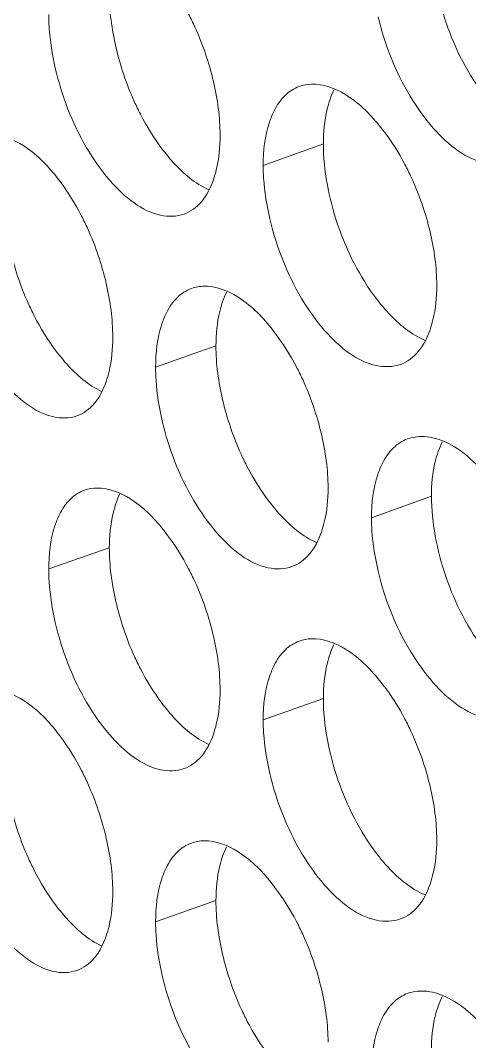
# Model space of a CAD drawing. Header units: millimetres. Extents: x 1177 to 4147, y 93 to 2194.
# Drawn here: x 2519.92 to 2526.29, y 859.63 to 874.13 of the extents above; entities that cross this region are included whole.
import ezdxf

# ---------------------------------------------------------------- set-up
doc = ezdxf.new("R2010")
doc.units = ezdxf.units.MM
doc.header["$LTSCALE"] = 0.1
doc.layers.get('0').update_dxf_attribs({"lineweight": 13})
doc.layers.add('标注', color=251, linetype='Continuous', lineweight=9)

# ---------------------------------------------------------------- blocks, each defined once
blk = doc.blocks.new('02')
at = {"layer": '标注'}
for p, q in [((4375.148, 837.518), (4373.928, 837.082)), ((4372.971, 833.419), (4371.748, 832.985)), ((4377.338, 830.373), (4376.123, 829.933)), ((4370.81, 829.325), (4369.582, 828.894)), ((4370.81, 829.325), (4369.582, 828.894)), ((4375.148, 826.268), (4373.928, 825.832)), ((4375.148, 826.268), (4373.928, 825.832)), ((4372.971, 822.169), (4371.748, 821.735))]:
    blk.add_line(p, q, dxfattribs=at)
for points, knots in [([(4377.338, 841.623), (4377.338, 841.353), (4377.398, 840.791), (4377.685, 839.702), (4378.082, 838.923), (4378.426, 838.475)], [0, 0, 0, 0, 0.240288, 0.498123, 1, 1, 1, 1]), ([(4372.544, 839.887), (4372.504, 839.974), (4372.341, 840.308), (4372.144, 840.626), (4371.978, 840.845)], [0, 0, 0, 0, 0.259142, 1, 1, 1, 1]), ([(4370.81, 840.575), (4370.81, 840.209), (4370.914, 839.454), (4371.155, 838.733), (4371.315, 838.378)], [0, 0, 0, 0, 0.484109, 1, 1, 1, 1]), ([(4369.582, 840.144), (4369.582, 840.057), (4369.595, 839.691), (4369.653, 839.327), (4369.716, 839.055)], [0, 0, 0, 0, 0.237546, 1, 1, 1, 1]), ([(4376.259, 840.096), (4376.391, 839.532), (4376.708, 838.728), (4377.334, 837.849), (4377.698, 837.501), (4377.889, 837.37)], [0, 0, 0, 0, 0.537696, 0.785444, 1, 1, 1, 1]), ([(4373.055, 837.692), (4373.055, 838.058), (4372.949, 838.812), (4372.706, 839.532), (4372.544, 839.887)], [0, 0, 0, 0, 0.483934, 1, 1, 1, 1]), ([(4369.716, 839.055), (4369.845, 838.491), (4370.155, 837.686), (4370.769, 836.802), (4371.126, 836.451), (4371.314, 836.318)], [0, 0, 0, 0, 0.53889, 0.786432, 1, 1, 1, 1]), ([(4374.658, 838.682), (4374.552, 838.643), (4374.343, 838.507), (4374.208, 838.302), (4374.15, 838.188)], [0, 0, 0, 0, 0.469738, 1, 1, 1, 1]), ([(4374.992, 838.727), (4374.963, 838.729), (4374.85, 838.73), (4374.737, 838.71), (4374.658, 838.682)], [0, 0, 0, 0, 0.257824, 1, 1, 1, 1]), ([(4376.356, 837.795), (4376.161, 838.048), (4375.776, 838.466), (4375.235, 838.712), (4374.992, 838.727)], [0, 0, 0, 0, 0.568444, 1, 1, 1, 1]), ([(4371.315, 838.378), (4371.355, 838.291), (4371.516, 837.957), (4371.712, 837.639), (4371.877, 837.42)], [0, 0, 0, 0, 0.259253, 1, 1, 1, 1]), ([(4375.283, 838.419), (4375.26, 838.353), (4375.176, 838.06), (4375.148, 837.753), (4375.148, 837.518)], [0, 0, 0, 0, 0.227846, 1, 1, 1, 1]), ([(4374.15, 838.188), (4374.113, 838.114), (4373.971, 837.762), (4373.928, 837.376), (4373.928, 837.082)], [0, 0, 0, 0, 0.220347, 1, 1, 1, 1]), ([(4376.929, 836.839), (4376.889, 836.926), (4376.724, 837.259), (4376.524, 837.576), (4376.356, 837.795)], [0, 0, 0, 0, 0.258962, 1, 1, 1, 1]), ([(4369.811, 836.754), (4369.623, 837.004), (4369.252, 837.419), (4368.729, 837.673), (4368.492, 837.694)], [0, 0, 0, 0, 0.569371, 1, 1, 1, 1]), ([(4372.92, 836.793), (4372.943, 836.858), (4373.026, 837.151), (4373.055, 837.458), (4373.055, 837.692)], [0, 0, 0, 0, 0.227782, 1, 1, 1, 1]), ([(4375.148, 837.518), (4375.148, 837.248), (4375.207, 836.687), (4375.492, 835.597), (4375.886, 834.817), (4376.229, 834.368)], [0, 0, 0, 0, 0.240361, 0.498273, 1, 1, 1, 1]), ([(4371.877, 837.42), (4371.949, 837.324), (4372.216, 836.998), (4372.548, 836.71), (4372.825, 836.586)], [0, 0, 0, 0, 0.283932, 1, 1, 1, 1]), ([(4377.889, 837.37), (4378.053, 837.258), (4378.387, 837.089), (4378.773, 837.097), (4378.928, 837.154)], [0, 0, 0, 0, 0.54679, 1, 1, 1, 1]), ([(4373.928, 837.082), (4373.928, 836.995), (4373.941, 836.629), (4374, 836.265), (4374.063, 835.994)], [0, 0, 0, 0, 0.237593, 1, 1, 1, 1]), ([(4370.373, 835.793), (4370.333, 835.881), (4370.172, 836.215), (4369.976, 836.533), (4369.811, 836.754)], [0, 0, 0, 0, 0.259231, 1, 1, 1, 1]), ([(4372.326, 836.093), (4372.461, 836.141), (4372.725, 836.341), (4372.864, 836.632), (4372.92, 836.793)], [0, 0, 0, 0, 0.455957, 1, 1, 1, 1]), ([(4377.446, 834.647), (4377.446, 835.012), (4377.339, 835.766), (4377.093, 836.485), (4376.929, 836.839)], [0, 0, 0, 0, 0.483858, 1, 1, 1, 1]), ([(4368.662, 836.486), (4368.662, 836.12), (4368.766, 835.365), (4369.005, 834.643), (4369.165, 834.288)], [0, 0, 0, 0, 0.484147, 1, 1, 1, 1]), ([(4371.314, 836.318), (4371.473, 836.206), (4371.797, 836.036), (4372.175, 836.039), (4372.326, 836.093)], [0, 0, 0, 0, 0.548205, 1, 1, 1, 1]), ([(4374.063, 835.994), (4374.195, 835.43), (4374.509, 834.626), (4375.131, 833.745), (4375.493, 833.396), (4375.683, 833.264)], [0, 0, 0, 0, 0.538094, 0.785773, 1, 1, 1, 1]), ([(4370.88, 833.598), (4370.88, 833.963), (4370.775, 834.718), (4370.534, 835.439), (4370.373, 835.793)], [0, 0, 0, 0, 0.483972, 1, 1, 1, 1]), ([(4367.563, 834.969), (4367.692, 834.405), (4368, 833.599), (4368.609, 832.713), (4368.965, 832.361), (4369.151, 832.228)], [0, 0, 0, 0, 0.539288, 0.786761, 1, 1, 1, 1]), ([(4372.82, 834.627), (4372.79, 834.629), (4372.674, 834.633), (4372.557, 834.613), (4372.475, 834.584)], [0, 0, 0, 0, 0.258462, 1, 1, 1, 1]), ([(4374.16, 833.692), (4373.969, 833.944), (4373.59, 834.358), (4373.059, 834.608), (4372.82, 834.627)], [0, 0, 0, 0, 0.568222, 1, 1, 1, 1]), ([(4377.31, 833.747), (4377.333, 833.812), (4377.418, 834.105), (4377.446, 834.412), (4377.446, 834.647)], [0, 0, 0, 0, 0.228067, 1, 1, 1, 1]), ([(4372.475, 834.584), (4372.369, 834.546), (4372.16, 834.41), (4372.025, 834.204), (4371.968, 834.09)], [0, 0, 0, 0, 0.469011, 1, 1, 1, 1]), ([(4369.165, 834.288), (4369.204, 834.2), (4369.364, 833.866), (4369.558, 833.548), (4369.722, 833.328)], [0, 0, 0, 0, 0.259343, 1, 1, 1, 1]), ([(4373.106, 834.319), (4373.083, 834.254), (4372.999, 833.961), (4372.971, 833.654), (4372.971, 833.419)], [0, 0, 0, 0, 0.227704, 1, 1, 1, 1]), ([(4376.229, 834.368), (4376.303, 834.271), (4376.579, 833.94), (4376.924, 833.651), (4377.209, 833.531)], [0, 0, 0, 0, 0.284248, 1, 1, 1, 1]), ([(4371.968, 834.09), (4371.931, 834.016), (4371.791, 833.664), (4371.748, 833.279), (4371.748, 832.985)], [0, 0, 0, 0, 0.22018, 1, 1, 1, 1]), ([(4370.746, 832.699), (4370.769, 832.764), (4370.852, 833.057), (4370.88, 833.363), (4370.88, 833.598)], [0, 0, 0, 0, 0.227639, 1, 1, 1, 1]), ([(4374.73, 832.735), (4374.689, 832.823), (4374.525, 833.156), (4374.327, 833.473), (4374.16, 833.692)], [0, 0, 0, 0, 0.259052, 1, 1, 1, 1]), ([(4376.713, 833.045), (4376.848, 833.094), (4377.113, 833.295), (4377.254, 833.585), (4377.31, 833.747)], [0, 0, 0, 0, 0.457514, 1, 1, 1, 1]), ([(4372.971, 833.419), (4372.971, 833.054), (4373.077, 832.298), (4373.319, 831.578), (4373.48, 831.224)], [0, 0, 0, 0, 0.484071, 1, 1, 1, 1]), ([(4369.722, 833.328), (4369.793, 833.233), (4370.056, 832.909), (4370.382, 832.622), (4370.654, 832.497)], [0, 0, 0, 0, 0.283758, 1, 1, 1, 1]), ([(4375.683, 833.264), (4375.845, 833.152), (4376.176, 832.983), (4376.559, 832.989), (4376.713, 833.045)], [0, 0, 0, 0, 0.547253, 1, 1, 1, 1]), ([(4371.748, 832.985), (4371.748, 832.898), (4371.761, 832.532), (4371.819, 832.169), (4371.882, 831.897)], [0, 0, 0, 0, 0.237569, 1, 1, 1, 1]), ([(4370.154, 831.999), (4370.289, 832.047), (4370.553, 832.247), (4370.691, 832.537), (4370.746, 832.699)], [0, 0, 0, 0, 0.455161, 1, 1, 1, 1]), ([(4375.243, 830.542), (4375.243, 830.907), (4375.137, 831.662), (4374.892, 832.381), (4374.73, 832.735)], [0, 0, 0, 0, 0.483896, 1, 1, 1, 1]), ([(4369.151, 832.228), (4369.309, 832.115), (4369.629, 831.945), (4370.004, 831.946), (4370.154, 831.999)], [0, 0, 0, 0, 0.548694, 1, 1, 1, 1]), ([(4371.882, 831.897), (4372.013, 831.333), (4372.325, 830.529), (4372.943, 829.646), (4373.303, 829.295), (4373.491, 829.164)], [0, 0, 0, 0, 0.538492, 0.786102, 1, 1, 1, 1]), ([(4376.855, 831.534), (4376.749, 831.496), (4376.54, 831.359), (4376.404, 831.155), (4376.347, 831.042)], [0, 0, 0, 0, 0.470447, 1, 1, 1, 1]), ([(4378.566, 830.652), (4378.435, 830.821), (4378.17, 831.118), (4377.724, 831.446), (4377.275, 831.604), (4376.979, 831.579), (4376.855, 831.534)], [0, 0, 0, 0, 0.313876, 0.582158, 0.805693, 1, 1, 1, 1]), ([(4373.48, 831.224), (4373.52, 831.136), (4373.683, 830.803), (4373.88, 830.485), (4374.046, 830.266)], [0, 0, 0, 0, 0.259163, 1, 1, 1, 1]), ([(4377.474, 831.274), (4377.451, 831.208), (4377.366, 830.915), (4377.338, 830.608), (4377.338, 830.373)], [0, 0, 0, 0, 0.227989, 1, 1, 1, 1]), ([(4376.347, 831.042), (4376.309, 830.967), (4376.166, 830.615), (4376.123, 830.229), (4376.123, 829.933)], [0, 0, 0, 0, 0.220518, 1, 1, 1, 1]), ([(4370.307, 830.492), (4370.2, 830.454), (4369.991, 830.318), (4369.857, 830.111), (4369.8, 829.997)], [0, 0, 0, 0, 0.468263, 1, 1, 1, 1]), ([(4370.307, 830.492), (4370.2, 830.454), (4369.991, 830.318), (4369.857, 830.111), (4369.8, 829.997)], [0, 0, 0, 0, 0.468263, 1, 1, 1, 1]), ([(4370.651, 830.533), (4370.621, 830.535), (4370.505, 830.54), (4370.388, 830.52), (4370.307, 830.492)], [0, 0, 0, 0, 0.258637, 1, 1, 1, 1]), ([(4370.651, 830.533), (4370.621, 830.535), (4370.505, 830.54), (4370.388, 830.52), (4370.307, 830.492)], [0, 0, 0, 0, 0.258637, 1, 1, 1, 1]), ([(4371.978, 829.595), (4371.789, 829.846), (4371.414, 830.26), (4370.888, 830.512), (4370.651, 830.533)], [0, 0, 0, 0, 0.568686, 1, 1, 1, 1]), ([(4371.978, 829.595), (4371.789, 829.846), (4371.414, 830.26), (4370.888, 830.512), (4370.651, 830.533)], [0, 0, 0, 0, 0.568686, 1, 1, 1, 1]), ([(4375.108, 829.642), (4375.131, 829.708), (4375.215, 830), (4375.243, 830.307), (4375.243, 830.542)], [0, 0, 0, 0, 0.227924, 1, 1, 1, 1]), ([(4377.338, 830.373), (4377.338, 830.103), (4377.398, 829.541), (4377.685, 828.452), (4378.082, 827.673), (4378.426, 827.225)], [0, 0, 0, 0, 0.240288, 0.498123, 1, 1, 1, 1]), ([(4370.943, 830.224), (4370.921, 830.159), (4370.838, 829.866), (4370.81, 829.56), (4370.81, 829.325)], [0, 0, 0, 0, 0.227562, 1, 1, 1, 1]), ([(4370.943, 830.224), (4370.921, 830.159), (4370.838, 829.866), (4370.81, 829.56), (4370.81, 829.325)], [0, 0, 0, 0, 0.227562, 1, 1, 1, 1]), ([(4374.046, 830.266), (4374.119, 830.17), (4374.391, 829.841), (4374.729, 829.553), (4375.01, 829.431)], [0, 0, 0, 0, 0.284096, 1, 1, 1, 1]), ([(4369.8, 829.997), (4369.763, 829.922), (4369.624, 829.571), (4369.582, 829.187), (4369.582, 828.894)], [0, 0, 0, 0, 0.220019, 1, 1, 1, 1]), ([(4369.8, 829.997), (4369.763, 829.922), (4369.624, 829.571), (4369.582, 829.187), (4369.582, 828.894)], [0, 0, 0, 0, 0.220019, 1, 1, 1, 1]), ([(4376.123, 829.933), (4376.123, 829.846), (4376.136, 829.481), (4376.195, 829.117), (4376.259, 828.846)], [0, 0, 0, 0, 0.237616, 1, 1, 1, 1]), ([(4372.544, 828.637), (4372.504, 828.724), (4372.341, 829.058), (4372.144, 829.376), (4371.978, 829.595)], [0, 0, 0, 0, 0.259142, 1, 1, 1, 1]), ([(4372.544, 828.637), (4372.504, 828.724), (4372.341, 829.058), (4372.144, 829.376), (4371.978, 829.595)], [0, 0, 0, 0, 0.259142, 1, 1, 1, 1]), ([(4374.512, 828.941), (4374.648, 828.99), (4374.912, 829.191), (4375.052, 829.481), (4375.108, 829.642)], [0, 0, 0, 0, 0.456741, 1, 1, 1, 1]), ([(4370.81, 829.325), (4370.81, 828.959), (4370.914, 828.204), (4371.155, 827.483), (4371.315, 827.128)], [0, 0, 0, 0, 0.484109, 1, 1, 1, 1]), ([(4370.81, 829.325), (4370.81, 828.959), (4370.914, 828.204), (4371.155, 827.483), (4371.315, 827.128)], [0, 0, 0, 0, 0.484109, 1, 1, 1, 1]), ([(4373.491, 829.164), (4373.652, 829.051), (4373.979, 828.881), (4374.36, 828.887), (4374.512, 828.941)], [0, 0, 0, 0, 0.547725, 1, 1, 1, 1]), ([(4369.582, 828.894), (4369.582, 828.807), (4369.595, 828.441), (4369.653, 828.077), (4369.716, 827.805)], [0, 0, 0, 0, 0.237546, 1, 1, 1, 1]), ([(4369.582, 828.894), (4369.582, 828.807), (4369.595, 828.441), (4369.653, 828.077), (4369.716, 827.805)], [0, 0, 0, 0, 0.237546, 1, 1, 1, 1]), ([(4376.259, 828.846), (4376.391, 828.282), (4376.708, 827.478), (4377.334, 826.599), (4377.698, 826.251), (4377.889, 826.12)], [0, 0, 0, 0, 0.537696, 0.785444, 1, 1, 1, 1]), ([(4373.055, 826.442), (4373.055, 826.808), (4372.949, 827.562), (4372.706, 828.282), (4372.544, 828.637)], [0, 0, 0, 0, 0.483934, 1, 1, 1, 1]), ([(4373.055, 826.442), (4373.055, 826.808), (4372.949, 827.562), (4372.706, 828.282), (4372.544, 828.637)], [0, 0, 0, 0, 0.483934, 1, 1, 1, 1]), ([(4369.716, 827.805), (4369.845, 827.241), (4370.155, 826.436), (4370.769, 825.552), (4371.126, 825.201), (4371.314, 825.068)], [0, 0, 0, 0, 0.53889, 0.786432, 1, 1, 1, 1]), ([(4369.716, 827.805), (4369.845, 827.241), (4370.155, 826.436), (4370.769, 825.552), (4371.126, 825.201), (4371.314, 825.068)], [0, 0, 0, 0, 0.53889, 0.786432, 1, 1, 1, 1]), ([(4374.658, 827.432), (4374.552, 827.393), (4374.343, 827.257), (4374.208, 827.052), (4374.15, 826.938)], [0, 0, 0, 0, 0.469738, 1, 1, 1, 1]), ([(4374.658, 827.432), (4374.552, 827.393), (4374.343, 827.257), (4374.208, 827.052), (4374.15, 826.938)], [0, 0, 0, 0, 0.469738, 1, 1, 1, 1]), ([(4374.992, 827.477), (4374.963, 827.479), (4374.85, 827.48), (4374.737, 827.46), (4374.658, 827.432)], [0, 0, 0, 0, 0.257824, 1, 1, 1, 1]), ([(4374.992, 827.477), (4374.963, 827.479), (4374.85, 827.48), (4374.737, 827.46), (4374.658, 827.432)], [0, 0, 0, 0, 0.257824, 1, 1, 1, 1]), ([(4376.356, 826.545), (4376.161, 826.798), (4375.776, 827.216), (4375.235, 827.462), (4374.992, 827.477)], [0, 0, 0, 0, 0.568444, 1, 1, 1, 1]), ([(4376.356, 826.545), (4376.161, 826.798), (4375.776, 827.216), (4375.235, 827.462), (4374.992, 827.477)], [0, 0, 0, 0, 0.568444, 1, 1, 1, 1]), ([(4375.283, 827.169), (4375.26, 827.103), (4375.176, 826.81), (4375.148, 826.503), (4375.148, 826.268)], [0, 0, 0, 0, 0.227846, 1, 1, 1, 1]), ([(4375.283, 827.169), (4375.26, 827.103), (4375.176, 826.81), (4375.148, 826.503), (4375.148, 826.268)], [0, 0, 0, 0, 0.227846, 1, 1, 1, 1]), ([(4371.315, 827.128), (4371.355, 827.041), (4371.516, 826.707), (4371.712, 826.389), (4371.877, 826.17)], [0, 0, 0, 0, 0.259253, 1, 1, 1, 1]), ([(4371.315, 827.128), (4371.355, 827.041), (4371.516, 826.707), (4371.712, 826.389), (4371.877, 826.17)], [0, 0, 0, 0, 0.259253, 1, 1, 1, 1]), ([(4374.15, 826.938), (4374.113, 826.864), (4373.971, 826.512), (4373.928, 826.126), (4373.928, 825.832)], [0, 0, 0, 0, 0.220347, 1, 1, 1, 1]), ([(4374.15, 826.938), (4374.113, 826.864), (4373.971, 826.512), (4373.928, 826.126), (4373.928, 825.832)], [0, 0, 0, 0, 0.220347, 1, 1, 1, 1]), ([(4376.929, 825.589), (4376.889, 825.676), (4376.724, 826.009), (4376.524, 826.326), (4376.356, 826.545)], [0, 0, 0, 0, 0.258962, 1, 1, 1, 1]), ([(4376.929, 825.589), (4376.889, 825.676), (4376.724, 826.009), (4376.524, 826.326), (4376.356, 826.545)], [0, 0, 0, 0, 0.258962, 1, 1, 1, 1]), ([(4369.811, 825.504), (4369.623, 825.754), (4369.252, 826.169), (4368.729, 826.423), (4368.492, 826.444)], [0, 0, 0, 0, 0.569371, 1, 1, 1, 1]), ([(4372.92, 825.543), (4372.943, 825.608), (4373.026, 825.901), (4373.055, 826.208), (4373.055, 826.442)], [0, 0, 0, 0, 0.227782, 1, 1, 1, 1]), ([(4372.92, 825.543), (4372.943, 825.608), (4373.026, 825.901), (4373.055, 826.208), (4373.055, 826.442)], [0, 0, 0, 0, 0.227782, 1, 1, 1, 1]), ([(4371.877, 826.17), (4371.949, 826.074), (4372.216, 825.748), (4372.548, 825.46), (4372.825, 825.336)], [0, 0, 0, 0, 0.283932, 1, 1, 1, 1]), ([(4371.877, 826.17), (4371.949, 826.074), (4372.216, 825.748), (4372.548, 825.46), (4372.825, 825.336)], [0, 0, 0, 0, 0.283932, 1, 1, 1, 1]), ([(4375.148, 826.268), (4375.148, 825.998), (4375.207, 825.437), (4375.492, 824.347), (4375.886, 823.567), (4376.229, 823.118)], [0, 0, 0, 0, 0.240361, 0.498273, 1, 1, 1, 1]), ([(4375.148, 826.268), (4375.148, 825.998), (4375.207, 825.437), (4375.492, 824.347), (4375.886, 823.567), (4376.229, 823.118)], [0, 0, 0, 0, 0.240361, 0.498273, 1, 1, 1, 1]), ([(4377.889, 826.12), (4378.053, 826.008), (4378.387, 825.839), (4378.773, 825.847), (4378.928, 825.904)], [0, 0, 0, 0, 0.54679, 1, 1, 1, 1]), ([(4373.928, 825.832), (4373.928, 825.745), (4373.941, 825.379), (4374, 825.015), (4374.063, 824.744)], [0, 0, 0, 0, 0.237593, 1, 1, 1, 1]), ([(4373.928, 825.832), (4373.928, 825.745), (4373.941, 825.379), (4374, 825.015), (4374.063, 824.744)], [0, 0, 0, 0, 0.237593, 1, 1, 1, 1]), ([(4370.373, 824.543), (4370.333, 824.631), (4370.172, 824.965), (4369.976, 825.283), (4369.811, 825.504)], [0, 0, 0, 0, 0.259231, 1, 1, 1, 1]), ([(4372.326, 824.843), (4372.461, 824.891), (4372.725, 825.091), (4372.864, 825.382), (4372.92, 825.543)], [0, 0, 0, 0, 0.455957, 1, 1, 1, 1]), ([(4372.326, 824.843), (4372.461, 824.891), (4372.725, 825.091), (4372.864, 825.382), (4372.92, 825.543)], [0, 0, 0, 0, 0.455957, 1, 1, 1, 1]), ([(4377.446, 823.397), (4377.446, 823.762), (4377.339, 824.516), (4377.093, 825.235), (4376.929, 825.589)], [0, 0, 0, 0, 0.483858, 1, 1, 1, 1]), ([(4377.446, 823.397), (4377.446, 823.762), (4377.339, 824.516), (4377.093, 825.235), (4376.929, 825.589)], [0, 0, 0, 0, 0.483858, 1, 1, 1, 1]), ([(4368.662, 825.236), (4368.662, 824.87), (4368.766, 824.115), (4369.005, 823.393), (4369.165, 823.038)], [0, 0, 0, 0, 0.484147, 1, 1, 1, 1]), ([(4371.314, 825.068), (4371.473, 824.956), (4371.797, 824.786), (4372.175, 824.789), (4372.326, 824.843)], [0, 0, 0, 0, 0.548205, 1, 1, 1, 1]), ([(4371.314, 825.068), (4371.473, 824.956), (4371.797, 824.786), (4372.175, 824.789), (4372.326, 824.843)], [0, 0, 0, 0, 0.548205, 1, 1, 1, 1]), ([(4374.063, 824.744), (4374.195, 824.18), (4374.509, 823.376), (4375.131, 822.495), (4375.493, 822.146), (4375.683, 822.014)], [0, 0, 0, 0, 0.538094, 0.785773, 1, 1, 1, 1]), ([(4374.063, 824.744), (4374.195, 824.18), (4374.509, 823.376), (4375.131, 822.495), (4375.493, 822.146), (4375.683, 822.014)], [0, 0, 0, 0, 0.538094, 0.785773, 1, 1, 1, 1]), ([(4370.88, 822.348), (4370.88, 822.713), (4370.775, 823.468), (4370.534, 824.189), (4370.373, 824.543)], [0, 0, 0, 0, 0.483972, 1, 1, 1, 1]), ([(4367.563, 823.719), (4367.692, 823.155), (4368, 822.349), (4368.609, 821.463), (4368.965, 821.111), (4369.151, 820.978)], [0, 0, 0, 0, 0.539288, 0.786761, 1, 1, 1, 1]), ([(4372.475, 823.334), (4372.369, 823.296), (4372.16, 823.16), (4372.025, 822.954), (4371.968, 822.84)], [0, 0, 0, 0, 0.469011, 1, 1, 1, 1]), ([(4372.82, 823.377), (4372.79, 823.379), (4372.674, 823.383), (4372.557, 823.363), (4372.475, 823.334)], [0, 0, 0, 0, 0.258462, 1, 1, 1, 1]), ([(4374.16, 822.442), (4373.969, 822.694), (4373.59, 823.108), (4373.059, 823.358), (4372.82, 823.377)], [0, 0, 0, 0, 0.568222, 1, 1, 1, 1]), ([(4377.31, 822.497), (4377.333, 822.562), (4377.418, 822.855), (4377.446, 823.162), (4377.446, 823.397)], [0, 0, 0, 0, 0.228067, 1, 1, 1, 1]), ([(4377.31, 822.497), (4377.333, 822.562), (4377.418, 822.855), (4377.446, 823.162), (4377.446, 823.397)], [0, 0, 0, 0, 0.228067, 1, 1, 1, 1]), ([(4369.165, 823.038), (4369.204, 822.95), (4369.364, 822.616), (4369.558, 822.298), (4369.722, 822.078)], [0, 0, 0, 0, 0.259343, 1, 1, 1, 1]), ([(4373.106, 823.069), (4373.083, 823.004), (4372.999, 822.711), (4372.971, 822.404), (4372.971, 822.169)], [0, 0, 0, 0, 0.227704, 1, 1, 1, 1]), ([(4376.229, 823.118), (4376.303, 823.021), (4376.579, 822.69), (4376.924, 822.401), (4377.209, 822.281)], [0, 0, 0, 0, 0.284248, 1, 1, 1, 1]), ([(4376.229, 823.118), (4376.303, 823.021), (4376.579, 822.69), (4376.924, 822.401), (4377.209, 822.281)], [0, 0, 0, 0, 0.284248, 1, 1, 1, 1]), ([(4371.968, 822.84), (4371.931, 822.766), (4371.791, 822.414), (4371.748, 822.029), (4371.748, 821.735)], [0, 0, 0, 0, 0.22018, 1, 1, 1, 1]), ([(4374.73, 821.485), (4374.689, 821.573), (4374.525, 821.906), (4374.327, 822.223), (4374.16, 822.442)], [0, 0, 0, 0, 0.259052, 1, 1, 1, 1]), ([(4376.713, 821.795), (4376.848, 821.844), (4377.113, 822.045), (4377.254, 822.335), (4377.31, 822.497)], [0, 0, 0, 0, 0.457514, 1, 1, 1, 1]), ([(4376.713, 821.795), (4376.848, 821.844), (4377.113, 822.045), (4377.254, 822.335), (4377.31, 822.497)], [0, 0, 0, 0, 0.457514, 1, 1, 1, 1]), ([(4370.746, 821.449), (4370.769, 821.514), (4370.852, 821.807), (4370.88, 822.113), (4370.88, 822.348)], [0, 0, 0, 0, 0.227639, 1, 1, 1, 1]), ([(4369.722, 822.078), (4369.793, 821.983), (4370.056, 821.659), (4370.382, 821.372), (4370.654, 821.247)], [0, 0, 0, 0, 0.283758, 1, 1, 1, 1]), ([(4372.971, 822.169), (4372.971, 821.804), (4373.077, 821.048), (4373.319, 820.328), (4373.48, 819.974)], [0, 0, 0, 0, 0.484071, 1, 1, 1, 1]), ([(4375.683, 822.014), (4375.845, 821.902), (4376.176, 821.733), (4376.559, 821.739), (4376.713, 821.795)], [0, 0, 0, 0, 0.547253, 1, 1, 1, 1]), ([(4375.683, 822.014), (4375.845, 821.902), (4376.176, 821.733), (4376.559, 821.739), (4376.713, 821.795)], [0, 0, 0, 0, 0.547253, 1, 1, 1, 1]), ([(4371.748, 821.735), (4371.748, 821.648), (4371.761, 821.282), (4371.819, 820.919), (4371.882, 820.647)], [0, 0, 0, 0, 0.237569, 1, 1, 1, 1]), ([(4370.154, 820.749), (4370.289, 820.797), (4370.553, 820.997), (4370.691, 821.287), (4370.746, 821.449)], [0, 0, 0, 0, 0.455161, 1, 1, 1, 1]), ([(4375.243, 819.292), (4375.243, 819.657), (4375.137, 820.412), (4374.892, 821.131), (4374.73, 821.485)], [0, 0, 0, 0, 0.483896, 1, 1, 1, 1]), ([(4369.151, 820.978), (4369.309, 820.865), (4369.629, 820.695), (4370.004, 820.696), (4370.154, 820.749)], [0, 0, 0, 0, 0.548694, 1, 1, 1, 1]), ([(4371.882, 820.647), (4372.013, 820.083), (4372.325, 819.279), (4372.943, 818.396), (4373.303, 818.045), (4373.491, 817.914)], [0, 0, 0, 0, 0.538492, 0.786102, 1, 1, 1, 1]), ([(4378.566, 819.402), (4378.435, 819.571), (4378.17, 819.868), (4377.724, 820.196), (4377.275, 820.354), (4376.979, 820.329), (4376.855, 820.284)], [0, 0, 0, 0, 0.313876, 0.582158, 0.805693, 1, 1, 1, 1]), ([(4376.855, 820.284), (4376.749, 820.246), (4376.54, 820.109), (4376.404, 819.905), (4376.347, 819.792)], [0, 0, 0, 0, 0.470447, 1, 1, 1, 1]), ([(4373.48, 819.974), (4373.52, 819.886), (4373.683, 819.553), (4373.88, 819.235), (4374.046, 819.016)], [0, 0, 0, 0, 0.259163, 1, 1, 1, 1]), ([(4377.474, 820.024), (4377.451, 819.958), (4377.366, 819.665), (4377.338, 819.358), (4377.338, 819.123)], [0, 0, 0, 0, 0.227989, 1, 1, 1, 1]), ([(4376.347, 819.792), (4376.309, 819.717), (4376.166, 819.365), (4376.123, 818.979), (4376.123, 818.683)], [0, 0, 0, 0, 0.220518, 1, 1, 1, 1])]:
    blk.add_open_spline(points, degree=3, knots=knots, dxfattribs=at)
for points in [[(4375.363, 838.612), (4375.332, 838.55), (4375.305, 838.485), (4375.283, 838.419)], [(4373.183, 834.508), (4373.153, 834.447), (4373.128, 834.383), (4373.106, 834.319)], [(4377.556, 831.472), (4377.525, 831.408), (4377.497, 831.341), (4377.474, 831.274)], [(4371.018, 830.409), (4370.989, 830.349), (4370.964, 830.287), (4370.943, 830.224)], [(4371.018, 830.409), (4370.989, 830.349), (4370.964, 830.287), (4370.943, 830.224)], [(4375.363, 827.362), (4375.332, 827.3), (4375.305, 827.235), (4375.283, 827.169)], [(4375.363, 827.362), (4375.332, 827.3), (4375.305, 827.235), (4375.283, 827.169)], [(4373.183, 823.258), (4373.153, 823.197), (4373.128, 823.133), (4373.106, 823.069)], [(4377.556, 820.222), (4377.525, 820.158), (4377.497, 820.091), (4377.474, 820.024)]]:
    blk.add_open_spline(points, degree=3, dxfattribs=at)

msp = doc.modelspace()

# ---------------------------------------------------------------- block references
at = {"xscale": 0.7, "yscale": 0.7, "zscale": 0.7}
msp.add_blockref('02', (-538.391, 286.112), dxfattribs=at)

doc.saveas('drawing.dxf')
